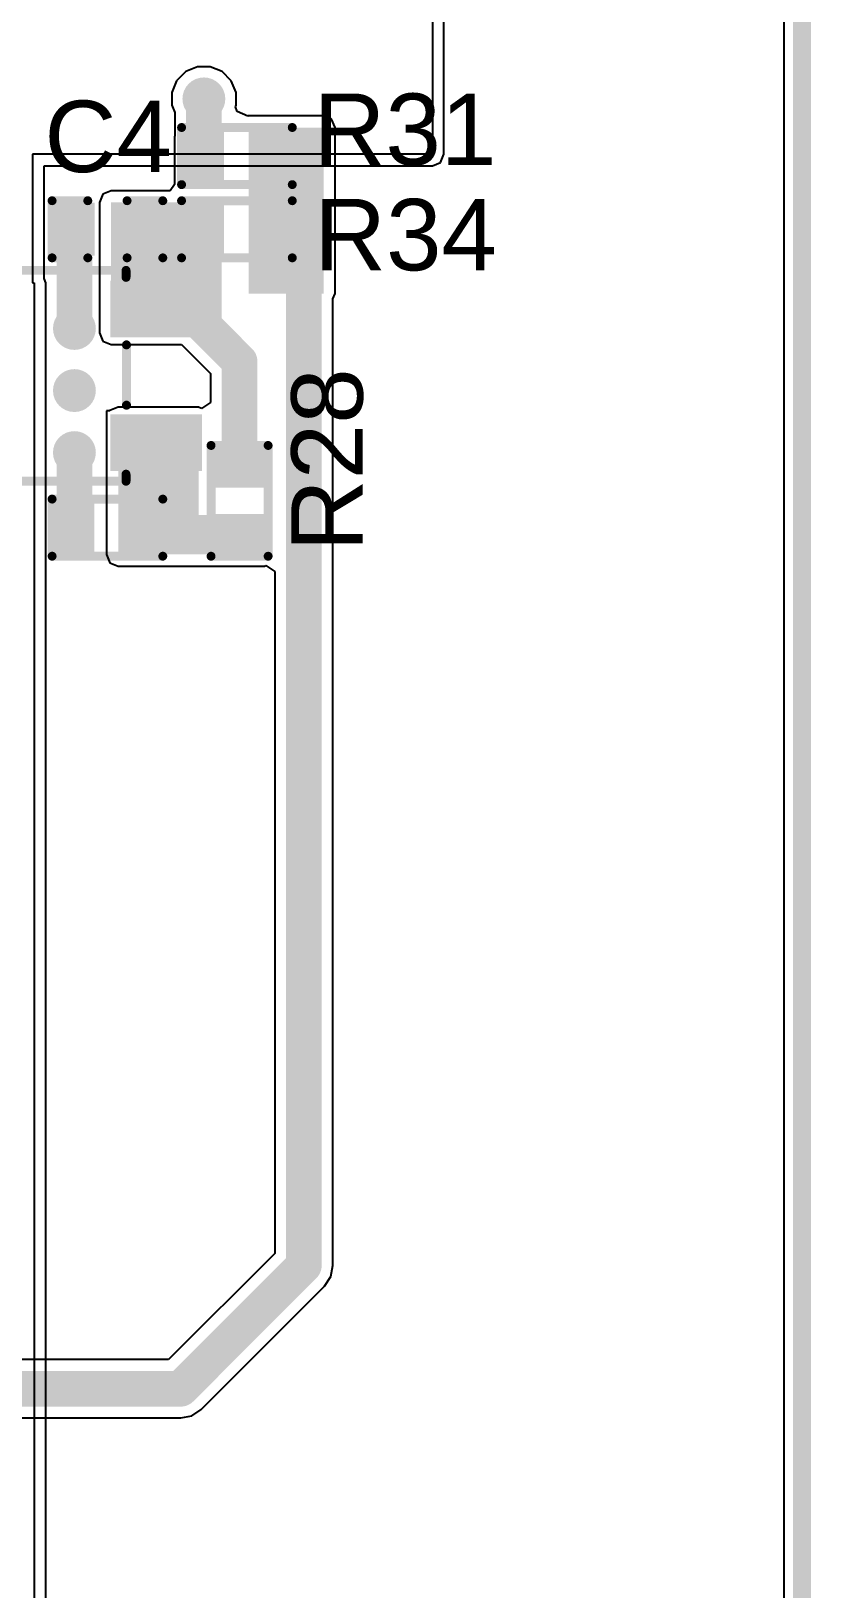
# Model space of a CAD drawing. Header units: millimetres. Extents: x -6.2 to 75.6, y -2 to 69.2.
# Drawn here: x 64.52 to 75.62, y 22.3 to 44.45 of the extents above; entities that cross this region are included whole.
import ezdxf

# ---------------------------------------------------------------- set-up
doc = ezdxf.new("R2010")
doc.units = ezdxf.units.MM
for name, color, linetype in [('BottomLayer', 5, 'Continuous'), ('Mechanical2', 216, 'Continuous'), ('TopLayer', 1, 'Continuous'), ('TopOverlay', 2, 'Continuous'), ('TopPaste', 8, 'Continuous'), ('TopSolder', 216, 'Continuous'), ('ViaHoleLayer', 16, 'Continuous')]:
    doc.layers.add(name, color=color, linetype=linetype)
doc.styles.add('Arial', font='', dxfattribs={"height": 0.2})
doc.styles.get('Arial').set_extended_font_data('Arial')

# ---------------------------------------------------------------- blocks, each defined once
blk = doc.blocks.new('SOT_23_5_4')
at = {"layer": 'TopLayer'}
for points in [[(-1.85, 1.25), (-0.75, 1.25), (-0.75, 0.65), (-1.85, 0.65)], [(0.75, 1.25), (1.85, 1.25), (1.85, 0.65), (0.75, 0.65)], [(-1.85, 0.3), (-0.75, 0.3), (-0.75, -0.3), (-1.85, -0.3)], [(-1.85, -0.65), (-0.75, -0.65), (-0.75, -1.25), (-1.85, -1.25)], [(0.75, -0.65), (1.85, -0.65), (1.85, -1.25), (0.75, -1.25)]]:
    blk.add_hatch(color=1, dxfattribs=at).paths.add_polyline_path(points)
at = {"layer": 'TopPaste'}
for points in [[(-1.85, 1.25), (-0.75, 1.25), (-0.75, 0.65), (-1.85, 0.65)], [(0.75, 1.25), (1.85, 1.25), (1.85, 0.65), (0.75, 0.65)], [(-1.85, 0.3), (-0.75, 0.3), (-0.75, -0.3), (-1.85, -0.3)], [(-1.85, -0.65), (-0.75, -0.65), (-0.75, -1.25), (-1.85, -1.25)], [(0.75, -0.65), (1.85, -0.65), (1.85, -1.25), (0.75, -1.25)]]:
    blk.add_hatch(color=8, dxfattribs=at).paths.add_polyline_path(points)
at = {"layer": 'TopSolder'}
for points in [[(-1.952, 1.352), (-0.648, 1.352), (-0.648, 0.548), (-1.952, 0.548)], [(0.648, 1.352), (1.952, 1.352), (1.952, 0.548), (0.648, 0.548)], [(-1.952, 0.402), (-0.648, 0.402), (-0.648, -0.402), (-1.952, -0.402)], [(-1.952, -0.548), (-0.648, -0.548), (-0.648, -1.352), (-1.952, -1.352)], [(0.648, -0.548), (1.952, -0.548), (1.952, -1.352), (0.648, -1.352)]]:
    blk.add_hatch(color=216, dxfattribs=at).paths.add_polyline_path(points)
at = {"layer": 'TopOverlay', "const_width": 0.127}
for points in [[(-0.879, 1.399), (-0.879, 1.499)], [(-0.879, 1.499), (0.874, 1.499)], [(0.874, 1.399), (0.874, 1.499)], [(-2.134, 0.813), (-2.134, 1.067)], [(-2.134, 1.067), (-2.007, 0.94)], [(-2.134, 0.813), (-2.007, 0.94)], [(0.88, -0.418), (0.88, 0.44)], [(-0.879, -1.499), (-0.879, -1.399)], [(-0.879, -1.499), (0.874, -1.499)], [(0.874, -1.499), (0.874, -1.399)]]:
    blk.add_lwpolyline(points, dxfattribs=at)
at = {"layer": 'TopOverlay', "const_width": 0.0635}
for points in [[(-0.911, 1.499, 1), (-0.847, 1.499, 1)], [(-0.911, 1.499, 1), (-0.847, 1.499, 1)], [(0.842, 1.499, 1), (0.905, 1.499, 1)], [(0.842, 1.499, 1), (0.905, 1.499, 1)], [(-0.911, 1.399, 1), (-0.847, 1.399, 1)], [(0.842, 1.399, 1), (0.905, 1.399, 1)], [(-2.165, 1.067, 1), (-2.102, 1.067, 1)], [(-2.165, 1.067, 1), (-2.102, 1.067, 1)], [(-2.038, 0.94, 1), (-1.975, 0.94, 1)], [(-2.038, 0.94, 1), (-1.975, 0.94, 1)], [(-2.165, 0.813, 1), (-2.102, 0.813, 1)], [(-2.165, 0.813, 1), (-2.102, 0.813, 1)], [(0.848, 0.44, 1), (0.912, 0.44, 1)], [(0.848, -0.418, 1), (0.912, -0.418, 1)], [(-0.911, -1.399, 1), (-0.847, -1.399, 1)], [(-0.911, -1.499, 1), (-0.847, -1.499, 1)], [(-0.911, -1.499, 1), (-0.847, -1.499, 1)], [(0.842, -1.399, 1), (0.905, -1.399, 1)], [(0.842, -1.499, 1), (0.905, -1.499, 1)], [(0.842, -1.499, 1), (0.905, -1.499, 1)]]:
    blk.add_lwpolyline(points, format="xyb", close=True, dxfattribs=at)
blk = doc.blocks.new('R___0402_5')
at = {"layer": 'TopLayer'}
for points in [[(-0.699, -0.318), (-0.699, 0.318), (-0.241, 0.318), (-0.241, -0.318)], [(0.241, -0.318), (0.241, 0.318), (0.699, 0.318), (0.699, -0.318)]]:
    blk.add_hatch(color=1, dxfattribs=at).paths.add_polyline_path(points)
at = {"layer": 'TopPaste'}
for points in [[(-0.699, -0.318), (-0.699, 0.318), (-0.241, 0.318), (-0.241, -0.318)], [(0.241, -0.318), (0.241, 0.318), (0.699, 0.318), (0.699, -0.318)]]:
    blk.add_hatch(color=8, dxfattribs=at).paths.add_polyline_path(points)
at = {"layer": 'TopSolder'}
for points in [[(-0.754, -0.373), (-0.754, 0.373), (-0.186, 0.373), (-0.186, -0.373)], [(0.186, -0.373), (0.186, 0.373), (0.754, 0.373), (0.754, -0.373)]]:
    blk.add_hatch(color=216, dxfattribs=at).paths.add_polyline_path(points)
at = {"layer": 'TopOverlay'}
for points, const_width in [([(-0.787, -0.406), (-0.787, 0.406)], 0.127), ([(-0.787, 0.406), (0.787, 0.406)], 0.127), ([(0.787, -0.406), (0.787, 0.406)], 0.127), ([(-0.787, -0.406), (0.787, -0.406)], 0.127), ([(-0.813, -0.432), (0.813, -0.432)], 0.00323)]:
    blk.add_lwpolyline(points, dxfattribs=dict(at, const_width=const_width))
for points, const_width in [([(-0.819, 0.406, 1), (-0.756, 0.406, 1)], 0.0635), ([(-0.819, 0.406, 1), (-0.756, 0.406, 1)], 0.0635), ([(0.756, 0.406, 1), (0.819, 0.406, 1)], 0.0635), ([(0.756, 0.406, 1), (0.819, 0.406, 1)], 0.0635), ([(-0.819, -0.406, 1), (-0.756, -0.406, 1)], 0.0635), ([(-0.819, -0.406, 1), (-0.756, -0.406, 1)], 0.0635), ([(-0.814, -0.432, 1), (-0.812, -0.432, 1)], 0.00161), ([(0.756, -0.406, 1), (0.819, -0.406, 1)], 0.0635), ([(0.756, -0.406, 1), (0.819, -0.406, 1)], 0.0635), ([(0.812, -0.432, 1), (0.814, -0.432, 1)], 0.00161)]:
    blk.add_lwpolyline(points, format="xyb", close=True, dxfattribs=dict(at, const_width=const_width))
blk = doc.blocks.new('R___0402_6')
at = {"layer": 'TopLayer'}
for points in [[(-0.699, -0.318), (-0.699, 0.318), (-0.241, 0.318), (-0.241, -0.318)], [(0.241, -0.318), (0.241, 0.318), (0.699, 0.318), (0.699, -0.318)]]:
    blk.add_hatch(color=1, dxfattribs=at).paths.add_polyline_path(points)
at = {"layer": 'TopPaste'}
for points in [[(-0.699, -0.318), (-0.699, 0.318), (-0.241, 0.318), (-0.241, -0.318)], [(0.241, -0.318), (0.241, 0.318), (0.699, 0.318), (0.699, -0.318)]]:
    blk.add_hatch(color=8, dxfattribs=at).paths.add_polyline_path(points)
at = {"layer": 'TopSolder'}
for points in [[(-0.754, -0.373), (-0.754, 0.373), (-0.186, 0.373), (-0.186, -0.373)], [(0.186, -0.373), (0.186, 0.373), (0.754, 0.373), (0.754, -0.373)]]:
    blk.add_hatch(color=216, dxfattribs=at).paths.add_polyline_path(points)
at = {"layer": 'TopOverlay'}
for points, const_width in [([(0.787, 0.406), (-0.787, 0.406)], 0.127), ([(-0.787, 0.406), (-0.787, -0.406)], 0.127), ([(0.787, 0.406), (0.787, -0.406)], 0.127), ([(0.787, -0.406), (-0.787, -0.406)], 0.127), ([(0.813, -0.432), (-0.813, -0.432)], 0.00323)]:
    blk.add_lwpolyline(points, dxfattribs=dict(at, const_width=const_width))
for points, const_width in [([(-0.819, 0.406, 1), (-0.756, 0.406, 1)], 0.0635), ([(-0.819, 0.406, 1), (-0.756, 0.406, 1)], 0.0635), ([(0.756, 0.406, 1), (0.819, 0.406, 1)], 0.0635), ([(0.756, 0.406, 1), (0.819, 0.406, 1)], 0.0635), ([(-0.819, -0.406, 1), (-0.756, -0.406, 1)], 0.0635), ([(-0.819, -0.406, 1), (-0.756, -0.406, 1)], 0.0635), ([(-0.814, -0.432, 1), (-0.812, -0.432, 1)], 0.00161), ([(0.756, -0.406, 1), (0.819, -0.406, 1)], 0.0635), ([(0.756, -0.406, 1), (0.819, -0.406, 1)], 0.0635), ([(0.812, -0.432, 1), (0.814, -0.432, 1)], 0.00161)]:
    blk.add_lwpolyline(points, format="xyb", close=True, dxfattribs=dict(at, const_width=const_width))
blk = doc.blocks.new('R___0402_7')
at = {"layer": 'TopLayer'}
for points in [[(-0.699, -0.318), (-0.699, 0.318), (-0.241, 0.318), (-0.241, -0.318)], [(0.241, -0.318), (0.241, 0.318), (0.699, 0.318), (0.699, -0.318)]]:
    blk.add_hatch(color=1, dxfattribs=at).paths.add_polyline_path(points)
at = {"layer": 'TopPaste'}
for points in [[(-0.699, -0.318), (-0.699, 0.318), (-0.241, 0.318), (-0.241, -0.318)], [(0.241, -0.318), (0.241, 0.318), (0.699, 0.318), (0.699, -0.318)]]:
    blk.add_hatch(color=8, dxfattribs=at).paths.add_polyline_path(points)
at = {"layer": 'TopSolder'}
for points in [[(-0.754, -0.373), (-0.754, 0.373), (-0.186, 0.373), (-0.186, -0.373)], [(0.186, -0.373), (0.186, 0.373), (0.754, 0.373), (0.754, -0.373)]]:
    blk.add_hatch(color=216, dxfattribs=at).paths.add_polyline_path(points)
at = {"layer": 'TopOverlay'}
for points, const_width in [([(-0.787, 0.406), (0.787, 0.406)], 0.127), ([(-0.787, -0.406), (-0.787, 0.406)], 0.127), ([(0.787, -0.406), (0.787, 0.406)], 0.127), ([(-0.787, -0.406), (0.787, -0.406)], 0.127), ([(-0.813, -0.432), (0.813, -0.432)], 0.00323)]:
    blk.add_lwpolyline(points, dxfattribs=dict(at, const_width=const_width))
for points, const_width in [([(-0.819, 0.406, 1), (-0.756, 0.406, 1)], 0.0635), ([(-0.819, 0.406, 1), (-0.756, 0.406, 1)], 0.0635), ([(0.756, 0.406, 1), (0.819, 0.406, 1)], 0.0635), ([(0.756, 0.406, 1), (0.819, 0.406, 1)], 0.0635), ([(-0.819, -0.406, 1), (-0.756, -0.406, 1)], 0.0635), ([(-0.819, -0.406, 1), (-0.756, -0.406, 1)], 0.0635), ([(-0.814, -0.432, 1), (-0.812, -0.432, 1)], 0.00161), ([(0.756, -0.406, 1), (0.819, -0.406, 1)], 0.0635), ([(0.756, -0.406, 1), (0.819, -0.406, 1)], 0.0635), ([(0.812, -0.432, 1), (0.814, -0.432, 1)], 0.00161)]:
    blk.add_lwpolyline(points, format="xyb", close=True, dxfattribs=dict(at, const_width=const_width))
blk = doc.blocks.new('R___0402_9')
at = {"layer": 'TopLayer'}
for points in [[(-0.699, -0.318), (-0.699, 0.318), (-0.241, 0.318), (-0.241, -0.318)], [(0.241, -0.318), (0.241, 0.318), (0.699, 0.318), (0.699, -0.318)]]:
    blk.add_hatch(color=1, dxfattribs=at).paths.add_polyline_path(points)
at = {"layer": 'TopPaste'}
for points in [[(-0.699, -0.318), (-0.699, 0.318), (-0.241, 0.318), (-0.241, -0.318)], [(0.241, -0.318), (0.241, 0.318), (0.699, 0.318), (0.699, -0.318)]]:
    blk.add_hatch(color=8, dxfattribs=at).paths.add_polyline_path(points)
at = {"layer": 'TopSolder'}
for points in [[(-0.754, -0.373), (-0.754, 0.373), (-0.186, 0.373), (-0.186, -0.373)], [(0.186, -0.373), (0.186, 0.373), (0.754, 0.373), (0.754, -0.373)]]:
    blk.add_hatch(color=216, dxfattribs=at).paths.add_polyline_path(points)
at = {"layer": 'TopOverlay'}
for points, const_width in [([(-0.787, 0.406), (0.787, 0.406)], 0.127), ([(-0.787, 0.406), (-0.787, -0.406)], 0.127), ([(0.787, 0.406), (0.787, -0.406)], 0.127), ([(-0.787, -0.406), (0.787, -0.406)], 0.127), ([(-0.813, -0.432), (0.813, -0.432)], 0.00323)]:
    blk.add_lwpolyline(points, dxfattribs=dict(at, const_width=const_width))
for points, const_width in [([(-0.819, 0.406, 1), (-0.756, 0.406, 1)], 0.0635), ([(-0.819, 0.406, 1), (-0.756, 0.406, 1)], 0.0635), ([(0.756, 0.406, 1), (0.819, 0.406, 1)], 0.0635), ([(0.756, 0.406, 1), (0.819, 0.406, 1)], 0.0635), ([(-0.819, -0.406, 1), (-0.756, -0.406, 1)], 0.0635), ([(-0.819, -0.406, 1), (-0.756, -0.406, 1)], 0.0635), ([(-0.814, -0.432, 1), (-0.812, -0.432, 1)], 0.00161), ([(0.756, -0.406, 1), (0.819, -0.406, 1)], 0.0635), ([(0.756, -0.406, 1), (0.819, -0.406, 1)], 0.0635), ([(0.812, -0.432, 1), (0.814, -0.432, 1)], 0.00161)]:
    blk.add_lwpolyline(points, format="xyb", close=True, dxfattribs=dict(at, const_width=const_width))
blk = doc.blocks.new('C___0402_29')
at = {"layer": 'TopLayer'}
for points in [[(-0.699, -0.318), (-0.699, 0.318), (-0.241, 0.318), (-0.241, -0.318)], [(0.241, -0.318), (0.241, 0.318), (0.699, 0.318), (0.699, -0.318)]]:
    blk.add_hatch(color=1, dxfattribs=at).paths.add_polyline_path(points)
at = {"layer": 'TopPaste'}
for points in [[(-0.699, -0.318), (-0.699, 0.318), (-0.241, 0.318), (-0.241, -0.318)], [(0.241, -0.318), (0.241, 0.318), (0.699, 0.318), (0.699, -0.318)]]:
    blk.add_hatch(color=8, dxfattribs=at).paths.add_polyline_path(points)
at = {"layer": 'TopSolder'}
for points in [[(-0.758, -0.377), (-0.758, 0.377), (-0.181, 0.377), (-0.181, -0.377)], [(0.181, -0.377), (0.181, 0.377), (0.758, 0.377), (0.758, -0.377)]]:
    blk.add_hatch(color=216, dxfattribs=at).paths.add_polyline_path(points)
at = {"layer": 'TopOverlay', "const_width": 0.127}
for points in [[(-0.787, -0.406), (-0.787, 0.406)], [(-0.787, 0.406), (-0.279, 0.406)], [(0.279, 0.406), (0.787, 0.406)], [(0.787, -0.406), (0.787, 0.406)], [(-0.787, -0.406), (-0.279, -0.406)], [(0.279, -0.406), (0.787, -0.406)]]:
    blk.add_lwpolyline(points, dxfattribs=at)
at = {"layer": 'TopOverlay', "const_width": 0.0635}
for points in [[(-0.819, 0.406, 1), (-0.756, 0.406, 1)], [(-0.819, 0.406, 1), (-0.756, 0.406, 1)], [(-0.311, 0.406, 1), (-0.248, 0.406, 1)], [(0.248, 0.406, 1), (0.311, 0.406, 1)], [(0.756, 0.406, 1), (0.819, 0.406, 1)], [(0.756, 0.406, 1), (0.819, 0.406, 1)], [(-0.819, -0.406, 1), (-0.756, -0.406, 1)], [(-0.819, -0.406, 1), (-0.756, -0.406, 1)], [(-0.311, -0.406, 1), (-0.248, -0.406, 1)], [(0.248, -0.406, 1), (0.311, -0.406, 1)], [(0.756, -0.406, 1), (0.819, -0.406, 1)], [(0.756, -0.406, 1), (0.819, -0.406, 1)]]:
    blk.add_lwpolyline(points, format="xyb", close=True, dxfattribs=at)

msp = doc.modelspace()

# ---------------------------------------------------------------- hatches: boundary and pattern name
at = {"layer": 'BottomLayer'}
h = msp.add_hatch(color=5, dxfattribs=at)
edge = h.paths.add_edge_path()
edge.add_arc((66.98, 43.485), 0.305, 0, 360)
h = msp.add_hatch(color=5, dxfattribs=at)
edge = h.paths.add_edge_path()
edge.add_arc((65.138, 40.221), 0.305, 0, 360)
h = msp.add_hatch(color=5, dxfattribs=at)
edge = h.paths.add_edge_path()
edge.add_arc((65.138, 39.338), 0.305, 0, 360)
h = msp.add_hatch(color=5, dxfattribs=at)
edge = h.paths.add_edge_path()
edge.add_arc((65.138, 38.456), 0.305, 0, 360)
at = {"layer": 'TopLayer'}
h = msp.add_hatch(color=1, dxfattribs=at)
edge = h.paths.add_edge_path()
edge.add_arc((66.98, 43.485), 0.305, 0, 360)
for points in [[(67.615, 40.716), (68.682, 40.716), (68.682, 43.078), (67.615, 43.078)], [(66.726, 42.266), (67.234, 42.266), (67.234, 42.951), (66.726, 42.951)], [(65.659, 40.157), (67.234, 40.157), (67.234, 42.012), (65.659, 42.012)], [(65.761, 37.008), (66.904, 37.008), (66.904, 38.938), (65.761, 38.938)], [(67.843, 37.96), (67.843, 38.494), (67.132, 38.494), (67.132, 37.96)], [(65.761, 37.008), (67.843, 37.008), (67.843, 37.567), (65.761, 37.567)]]:
    msp.add_hatch(color=1, dxfattribs=at).paths.add_polyline_path(points)
h = msp.add_hatch(color=1, dxfattribs=at)
edge = h.paths.add_edge_path()
edge.add_arc((65.138, 40.221), 0.305, 0, 360)
h = msp.add_hatch(color=1, dxfattribs=at)
edge = h.paths.add_edge_path()
edge.add_arc((65.138, 39.338), 0.305, 0, 360)
h = msp.add_hatch(color=1, dxfattribs=at)
edge = h.paths.add_edge_path()
edge.add_arc((65.138, 38.456), 0.305, 0, 360)
at = {"layer": 'ViaHoleLayer'}
h = msp.add_hatch(color=16, dxfattribs=at)
edge = h.paths.add_edge_path()
edge.add_arc((66.98, 43.485), 0.152, 0, 360)
h = msp.add_hatch(color=16, dxfattribs=at)
edge = h.paths.add_edge_path()
edge.add_arc((65.138, 40.221), 0.152, 0, 360)
h = msp.add_hatch(color=16, dxfattribs=at)
edge = h.paths.add_edge_path()
edge.add_arc((65.138, 39.338), 0.152, 0, 360)
h = msp.add_hatch(color=16, dxfattribs=at)
edge = h.paths.add_edge_path()
edge.add_arc((65.138, 38.456), 0.152, 0, 360)

# ---------------------------------------------------------------- linework, layer by layer
at = {"layer": 'BottomLayer'}
for p, q in [((75.23, 57.526), (75.23, 0.995)), ((70.231, 53.34), (70.231, 42.697)), ((70.396, 42.697), (70.396, 53.34)), ((70.231, 42.697), (64.541, 42.697)), ((64.541, 42.697), (64.541, 40.869)), ((64.706, 40.93), (64.706, 42.532)), ((64.706, 42.532), (70.231, 42.532)), ((70.231, 42.532), (70.348, 42.581)), ((70.348, 42.581), (70.396, 42.697)), ((64.541, 40.869), (64.567, 40.869)), ((64.567, 40.869), (64.567, 19.71)), ((64.732, 40.869), (64.706, 40.93)), ((64.732, 19.779), (64.732, 40.869))]:
    msp.add_line(p, q, dxfattribs=at)
at = {"layer": 'Mechanical2', "const_width": 0.254}
msp.add_lwpolyline([(75.489, -1.854), (75.489, 60.376)], dxfattribs=at)
at = {"layer": 'TopLayer'}
for p, q in [((75.23, 57.526), (75.23, 0.995)), ((66.721, 43.872), (66.592, 43.744)), ((66.889, 43.942), (66.721, 43.872)), ((67.071, 43.942), (66.889, 43.942)), ((67.239, 43.872), (67.071, 43.942)), ((67.367, 43.744), (67.239, 43.872)), ((66.592, 43.744), (66.523, 43.576)), ((67.437, 43.576), (67.367, 43.744)), ((66.523, 43.576), (66.523, 43.394)), ((67.437, 43.394), (67.437, 43.576)), ((66.523, 43.394), (66.565, 43.29)), ((66.565, 43.29), (66.565, 42.962)), ((67.429, 43.374), (67.437, 43.394)), ((67.455, 43.305), (67.429, 43.374)), ((67.606, 43.24), (67.455, 43.305)), ((67.615, 43.243), (67.606, 43.24)), ((68.682, 43.243), (67.615, 43.243)), ((68.798, 43.195), (68.682, 43.243)), ((68.847, 43.078), (68.798, 43.195)), ((68.847, 40.716), (68.847, 43.078)), ((66.565, 42.962), (66.561, 42.951)), ((66.561, 42.951), (66.561, 42.266)), ((65.542, 42.128), (65.494, 42.012)), ((65.659, 42.177), (65.542, 42.128)), ((66.501, 42.177), (65.659, 42.177)), ((66.561, 42.266), (66.501, 42.177)), ((65.494, 42.012), (65.494, 40.157)), ((68.817, 40.644), (68.847, 40.716)), ((68.817, 26.899), (68.817, 40.644)), ((65.494, 40.157), (65.542, 40.041)), ((65.542, 40.041), (65.659, 39.992)), ((65.659, 39.992), (66.66, 39.992)), ((66.66, 39.992), (67.073, 39.579)), ((67.073, 39.579), (67.073, 39.168)), ((65.642, 39.05), (65.596, 39.05)), ((65.596, 39.05), (65.596, 38.94)), ((65.644, 39.055), (65.642, 39.05)), ((65.761, 39.103), (65.644, 39.055)), ((66.904, 39.103), (65.761, 39.103)), ((66.946, 39.085), (66.904, 39.103)), ((67.073, 39.168), (66.946, 39.085)), ((65.596, 38.94), (65.596, 38.938)), ((65.596, 38.938), (65.596, 37.567)), ((65.596, 37.567), (65.596, 37.008)), ((65.596, 37.008), (65.644, 36.891)), ((65.644, 36.891), (65.761, 36.843)), ((65.761, 36.843), (67.843, 36.843)), ((67.843, 36.843), (67.861, 36.85)), ((67.861, 36.85), (67.988, 36.765)), ((67.988, 36.765), (67.988, 27.07)), ((67.988, 27.07), (66.478, 25.56)), ((68.785, 26.74), (68.817, 26.899)), ((66.943, 24.853), (68.695, 26.606)), ((68.695, 26.606), (68.785, 26.74)), ((66.478, 25.56), (29.328, 25.56)), ((66.808, 24.763), (66.943, 24.853)), ((29.328, 24.732), (66.65, 24.732)), ((66.65, 24.732), (66.808, 24.763))]:
    msp.add_line(p, q, dxfattribs=at)
for points, const_width in [([(66.98, 42.672), (66.98, 43.485)], 0.508), ([(65.138, 40.221), (65.138, 41.631)], 0.508), ([(67.92, 41.046), (67.92, 41.631)], 0.305), ([(68.402, 26.899), (68.402, 40.869)], 0.508), ([(66.299, 40.498), (66.345, 40.452)], 0.508), ([(66.345, 40.452), (66.787, 40.452)], 0.508), ([(66.787, 40.452), (67.488, 39.751)], 0.508), ([(67.488, 38.24), (67.488, 39.751)], 0.508), ([(65.138, 37.389), (65.138, 38.456)], 0.508), ([(66.65, 25.146), (68.402, 26.899)], 0.508), ([(29.159, 25.146), (66.65, 25.146)], 0.508)]:
    msp.add_lwpolyline(points, dxfattribs=dict(at, const_width=const_width))
for points, const_width in [([(66.853, 43.485, 1), (67.107, 43.485, 1)], 0.254), ([(66.853, 42.672, 1), (67.107, 42.672, 1)], 0.254), ([(65.011, 41.631, 1), (65.265, 41.631, 1)], 0.254), ([(67.843, 41.631, 1), (67.996, 41.631, 1)], 0.152), ([(67.843, 41.046, 1), (67.996, 41.046, 1)], 0.152), ([(68.275, 40.869, 1), (68.529, 40.869, 1)], 0.254), ([(66.172, 40.498, 1), (66.426, 40.498, 1)], 0.254), ([(66.218, 40.452, 1), (66.472, 40.452, 1)], 0.254), ([(66.218, 40.452, 1), (66.472, 40.452, 1)], 0.254), ([(66.66, 40.452, 1), (66.914, 40.452, 1)], 0.254), ([(66.66, 40.452, 1), (66.914, 40.452, 1)], 0.254), ([(65.011, 40.221, 1), (65.265, 40.221, 1)], 0.254), ([(67.361, 39.751, 1), (67.615, 39.751, 1)], 0.254), ([(67.361, 39.751, 1), (67.615, 39.751, 1)], 0.254), ([(65.011, 38.456, 1), (65.265, 38.456, 1)], 0.254), ([(67.361, 38.24, 1), (67.615, 38.24, 1)], 0.254), ([(65.011, 37.389, 1), (65.265, 37.389, 1)], 0.254), ([(68.275, 26.899, 1), (68.529, 26.899, 1)], 0.254), ([(68.275, 26.899, 1), (68.529, 26.899, 1)], 0.254), ([(66.523, 25.146, 1), (66.777, 25.146, 1)], 0.254), ([(66.523, 25.146, 1), (66.777, 25.146, 1)], 0.254)]:
    msp.add_lwpolyline(points, format="xyb", close=True, dxfattribs=dict(at, const_width=const_width))

# ---------------------------------------------------------------- block references
for name, p, rotation in [('R___0402_6', (67.45, 42.672), 180), ('R___0402_9', (67.488, 37.77), 90)]:
    msp.add_blockref(name, p, dxfattribs=dict(rotation=rotation))
for name, p in [('C___0402_29', (65.608, 41.631)), ('R___0402_5', (67.45, 41.631)), ('SOT_23_5_4', (64.999, 39.548)), ('R___0402_7', (65.608, 37.389))]:
    msp.add_blockref(name, p)

# ---------------------------------------------------------------- texts
at = {"layer": 'TopOverlay', "style": 'Arial'}
for s, p in [('C4', (64.711, 42.444)), ('R31', (68.538, 42.545)), ('R34', (68.547, 41.047))]:
    msp.add_text(s, height=1.016, dxfattribs=at).set_placement(p)
msp.add_text('R28', height=1.016, rotation=90, dxfattribs=at).set_placement((69.24, 37.051))

doc.saveas('drawing.dxf')
